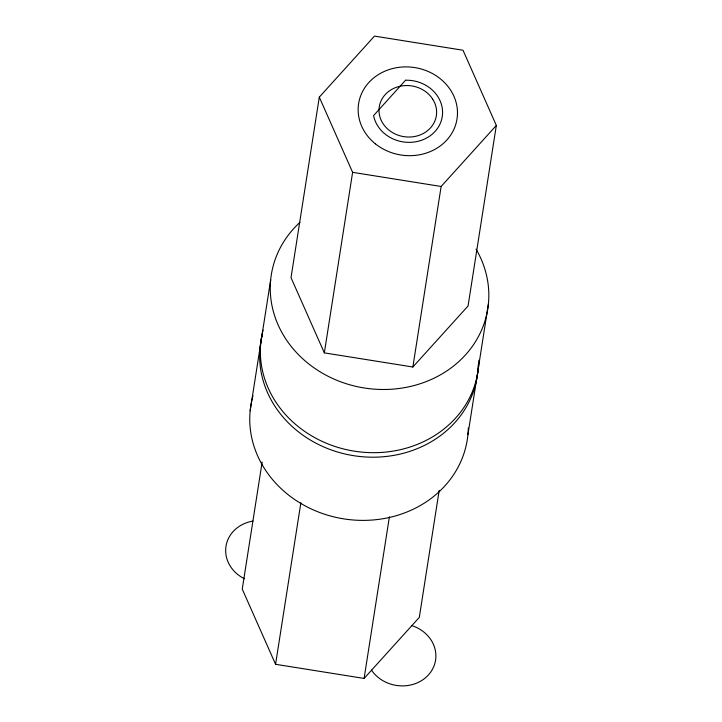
<?xml version="1.0" encoding="UTF-8"?>
<svg xmlns="http://www.w3.org/2000/svg" width="722" height="722" viewBox="0 0 722 722"><rect width="100%" height="100%" fill="white"/><g stroke="black" fill="none" stroke-linecap="round" stroke-linejoin="round"><path stroke-width="1.08" d="M250.164 410.782L270.66 279.892M262.149 462.062L242.249 589.107L275.569 664.294L364.096 678.436L419.302 617.391L439.193 490.346M319.295 97.145L291.02 277.681L324.34 352.868L412.867 367.011L468.064 305.966L496.339 125.429L463.019 50.242L374.492 36.1L319.295 97.145L352.616 172.332L324.34 352.868M275.569 664.294L300.875 502.702M364.096 678.436L389.402 516.844M412.867 367.011L441.133 186.475L496.339 125.429M467.928 434.644L488.424 303.754M352.616 172.332L441.133 186.475M244.523 578.782A34.864 30.983 8.9 0 1 225.95 546.536A34.864 30.983 8.9 0 1 252.998 521.094M411.675 625.577A34.864 30.983 8.9 0 1 428.48 674.88A34.864 30.983 8.9 0 1 371.451 670.061M476.06 249.144A109.564 97.362 8.9 0 1 441.016 374.51A109.564 97.362 8.9 0 1 296.408 352.498A109.564 97.362 8.9 0 1 299.973 222.34M478.217 364.781A109.564 97.362 8.9 0 1 355.901 456.015A109.564 97.362 8.9 0 1 262.321 334.629M468.316 427.975A109.564 97.362 8.9 0 1 344.791 519.028A109.564 97.362 8.9 0 1 252.989 395.719M478.921 360.269A109.564 97.362 8.9 0 1 356.605 451.503A109.564 97.362 8.9 0 1 263.025 330.116M405.574 80.223L373.572 115.61A34.864 30.983 8.9 0 0 412.614 142.198A34.864 30.983 8.9 0 0 442.405 109.257A34.864 30.983 8.9 0 0 405.574 80.223M432.695 99.113L431.151 96.947A28.889 25.667 8.9 0 0 382.344 98.427A28.889 25.667 8.9 0 0 406.973 136.981A28.889 25.667 8.9 0 0 434.021 101.45L432.695 99.113M375.368 143.831A49.8 44.259 8.9 0 0 456.611 121.161A49.8 44.259 8.9 0 0 391.459 68.861A49.8 44.259 8.9 0 0 375.368 143.831"/></g></svg>
